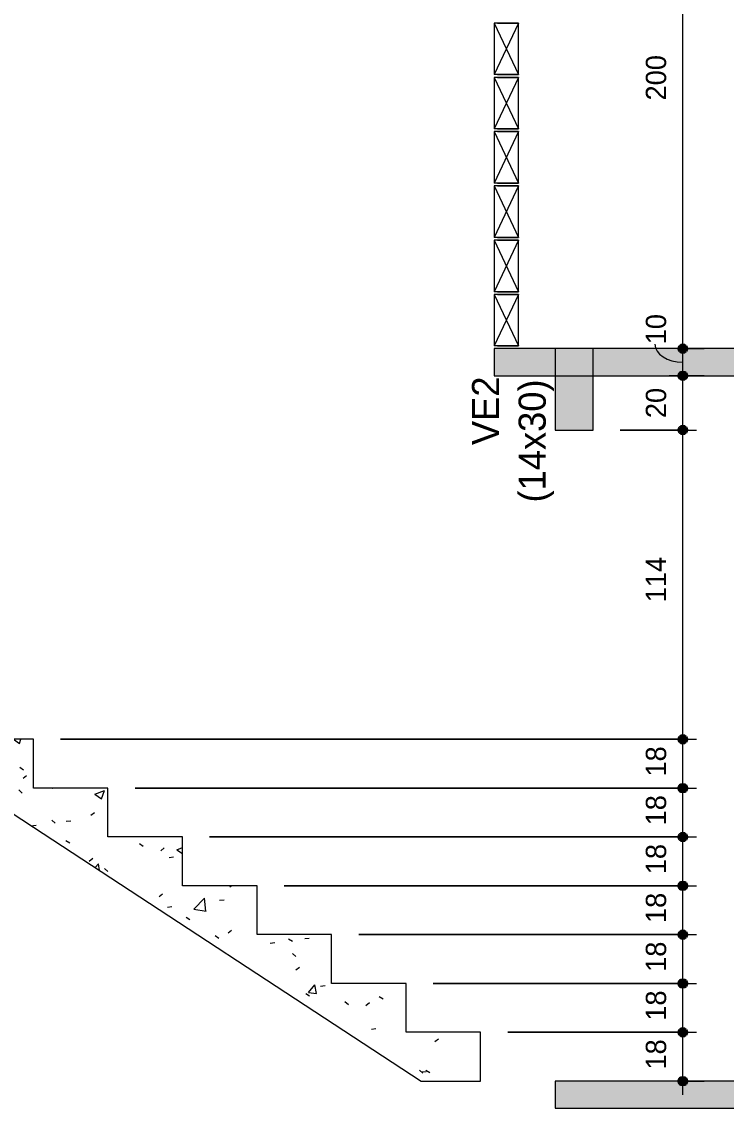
# Model space of a CAD drawing. Header units: centimetres. Extents: x 1490 to 17671, y -2277 to 8860.
# Drawn here: x 14710.4 to 14970.4, y 1880 to 2280.5 of the extents above; entities that cross this region are included whole.
import ezdxf

# ---------------------------------------------------------------- set-up
doc = ezdxf.new("R2010")
doc.units = ezdxf.units.CM
for name, color, linetype, lineweight, true_color in [('A-ANNO-DIMS-1', 1, 'Continuous', 9, 0xff0000), ('A-FLOR-1', 251, 'Continuous', 9, 0x505050), ('S-BEAM-2', 8, 'Continuous', 9, 0x7f7f7f)]:
    doc.layers.add(name, color=color, linetype=linetype, lineweight=lineweight, true_color=true_color)
for name, color, linetype, lineweight in [('A-ANNO-DIMS-50', 7, 'Continuous', 9), ('A-FLOR-2', 7, 'Continuous', 20), ('G-ANNO-TEXT', 7, 'Continuous', 9), ('S-BEAM', 7, 'Continuous', 9), ('S-BEAM-1', 7, 'Continuous', 13), ('S-BEAM-3', 7, 'Continuous', 20), ('S-STRS', 7, 'Continuous', 9)]:
    doc.layers.add(name, color=color, linetype=linetype, lineweight=lineweight)
doc.styles.add('Bahnschrift_7', font='', dxfattribs={"height": 10})
doc.styles.add('Bahnschrift_8', font='', dxfattribs={"height": 7.5})
doc.styles.get('Bahnschrift_7').set_extended_font_data('Bahnschrift')
doc.styles.get('Bahnschrift_8').set_extended_font_data('Bahnschrift')
doc.dimstyles.new('Linear_-_2_mm_Arial_1', dxfattribs={"dimscale": 30.48, "dimtxt": 8.33133, "dimasz": 0.393701, "dimexe": 0.164042, "dimexo": 0.328084, "dimgap": 0.131234, "dimtad": 1, "dimdec": 0, "dimzin": 0, "dimdsep": 46, "dimtxsty": 'Bahnschrift_8', "dimblk1": 'DOTSMALL', "dimblk2": 'DOTSMALL', "dimsah": 1, "dimcen": 0.09, "dimdle": 0.164042, "dimazin": 0, "dimtfac": 1, "dimtdec": 4, "dimtix": 1, "dimtmove": 1, "dimatfit": 3, "dimfxl": 1, "dimtvp": 1, "dimtolj": 1, "dimtzin": 0, "dimarcsym": 2})
doc.dimstyles.new('Linear_-_2_mm_Arial_3', dxfattribs={"dimscale": 30.48, "dimtxt": 8.33133, "dimasz": 0.393701, "dimexe": 0.164042, "dimexo": 0.328084, "dimgap": 0.131234, "dimtad": 1, "dimdec": 0, "dimzin": 0, "dimdsep": 46, "dimtxsty": 'Bahnschrift_8', "dimblk1": 'DOTSMALL', "dimblk2": 'DOTSMALL', "dimsah": 1, "dimcen": 0.09, "dimdle": 0.164042, "dimazin": 0, "dimtfac": 1, "dimtdec": 4, "dimtix": 1, "dimtmove": 0, "dimatfit": 3, "dimfxl": 1, "dimtvp": 1, "dimtolj": 1, "dimtzin": 0, "dimarcsym": 2})
pattern_1 = [(50, (15227.496, 1247.5), (36.4365, -3.1877), [3.81, -41.91]), (355, (15227.496, 1247.5), (-7.0485, 38.2117), [3.048, -33.528]), (100.451, (15230.532, 1247.234), (29.3886, 35.023), [3.238, -35.618]), (46.184, (15227.496, 1257.66), (54.216, -8.4084), [5.715, -62.865]), (96.636, (15232.014, 1256.96), (47.4805, 49.4854), [4.857, -53.427]), (351.184, (15227.496, 1257.66), (47.481, 49.4846), [4.572, -50.292]), (21, (15232.576, 1255.12), (30.32265, -20.4528), [3.81, -41.91]), (326, (15232.576, 1255.12), (12.3607, 36.8379), [3.048, -33.528]), (71.451, (15235.103, 1253.416), (42.6833, 16.3839), [3.238, -35.618]), (37.5, (15227.496, 1247.5), (0.61807, 16.91082), [1.676, -31.445, 1.676, -32.36, -33.655]), (37.5, (15227.496, 1247.5), (0.61807, 16.91082), [-67.158, 1.676, -31.979]), (7.5, (15227.496, 1247.5), (13.36414, 20.03578), [1.676, -17.729, 1.676, -30.683, -12.827]), (7.5, (15227.496, 1247.5), (13.36414, 20.03578), [-51.765, 1.676, -11.151]), (327.5, (15216.168, 1247.5), (27.11816, -1.14606), [1.676, -11.024, 1.676, -37.948, -52.578]), (327.5, (15216.168, 1247.5), (27.11816, -1.14606), [-52.324, 1.676, -50.902]), (317.5, (15211.088, 1247.5), (29.6258, 5.08507), [1.676, -14.834, 1.676, -24.638, -37.338]), (317.5, (15211.088, 1247.5), (29.6258, 5.08507), [-42.824, 1.676, -35.662])]

# ---------------------------------------------------------------- blocks, each defined once
blk = doc.blocks.new('LEONE - BLOCO 39X9X1 - LEONE - BLOCO 39X9X19 2-2318832-CORTE B-COB')
at = {"layer": 'S-BEAM-1'}
for p, q in [((-195.76, 2180), (-204.76, 2161)), ((-204.76, 2180), (-195.76, 2161)), ((-204.76, 2180), (-204.76, 2161)), ((-195.76, 2180), (-204.76, 2180)), ((-203.51, 2180), (-195.76, 2180)), ((-195.76, 2161), (-195.76, 2180)), ((-195.76, 2161), (-204.76, 2161)), ((-195.76, 2161), (-204.76, 2161))]:
    blk.add_line(p, q, dxfattribs=at)
blk = doc.blocks.new('LEONE - BLOCO 39X9X1 - LEONE - BLOCO 39X9X19 2-V74-CORTE B-COB')
at = {"layer": 'S-BEAM-1'}
for p, q in [((-195.76, 2180), (-204.76, 2161)), ((-204.76, 2180), (-195.76, 2161)), ((-204.76, 2180), (-204.76, 2161)), ((-195.76, 2180), (-204.76, 2180)), ((-203.51, 2180), (-195.76, 2180)), ((-195.76, 2180), (-203.51, 2180)), ((-195.76, 2161), (-195.76, 2180)), ((-195.76, 2161), (-204.76, 2161)), ((-195.76, 2161), (-204.76, 2161)), ((-203.51, 2161), (-195.76, 2161))]:
    blk.add_line(p, q, dxfattribs=at)
blk = doc.blocks.new('LEONE - BLOCO 39X9X1 - LEONE - BLOCO 39X9X19 2-V75-CORTE B-COB')
at = {"layer": 'S-BEAM-1'}
for p, q in [((-195.76, 2180), (-204.76, 2161)), ((-204.76, 2180), (-195.76, 2161)), ((-204.76, 2180), (-204.76, 2161)), ((-195.76, 2180), (-204.76, 2180)), ((-195.76, 2180), (-203.51, 2180)), ((-195.76, 2161), (-195.76, 2180)), ((-195.76, 2161), (-204.76, 2161)), ((-203.51, 2161), (-195.76, 2161))]:
    blk.add_line(p, q, dxfattribs=at)
blk = doc.blocks.new('LEONE - BLOCO 19X9X1 - LEONE - BLOCO 19X9X19 2-2318833-CORTE B-COB')
at = {"layer": 'S-BEAM-1'}
for p, q in [((-195.76, 2200), (-204.76, 2181)), ((-204.76, 2200), (-195.76, 2181)), ((-204.76, 2200), (-204.76, 2181)), ((-195.76, 2200), (-204.76, 2200)), ((-195.76, 2181), (-195.76, 2200))]:
    blk.add_line(p, q, dxfattribs=at)
blk = doc.blocks.new('LEONE - BLOCO 19X9X1 - LEONE - BLOCO 19X9X19 2-V76-CORTE B-COB')
at = {"layer": 'S-BEAM-1'}
for p, q in [((-195.76, 2200), (-204.76, 2181)), ((-204.76, 2200), (-195.76, 2181)), ((-204.76, 2200), (-204.76, 2181)), ((-195.76, 2200), (-204.76, 2200)), ((-203.51, 2200), (-195.76, 2200)), ((-195.76, 2181), (-195.76, 2200)), ((-195.76, 2181), (-204.76, 2181))]:
    blk.add_line(p, q, dxfattribs=at)
blk = doc.blocks.new('TQS - Viga retangular - 14_0 x 30_0-3106256-CORTE B-COB')
at = {"layer": 'S-BEAM-2'}
blk.add_hatch(color=256, dxfattribs=at).paths.add_polyline_path([(-168.26, 2130), (-168.26, 2150), (-182.26, 2150), (-182.26, 2130)])
at = {"layer": 'S-BEAM-3'}
for p, q in [((-168.26, 2160), (-182.26, 2160)), ((-182.26, 2160), (-182.26, 2130)), ((-168.26, 2130), (-168.26, 2160)), ((-182.26, 2130), (-168.26, 2130))]:
    blk.add_line(p, q, dxfattribs=at)
blk = doc.blocks.new('DIMBLOCK363-CORTE B-COB')
at = {"layer": 'A-ANNO-DIMS-50', "lineweight": 35, "true_color": 0xff0000}
h = blk.add_hatch(color=1, dxfattribs=at)
edge = h.paths.add_edge_path()
edge.add_arc((14954.36, 1908), 1.5, 0, 360)
h = blk.add_hatch(color=1, dxfattribs=at)
edge = h.paths.add_edge_path()
edge.add_arc((14954.36, 1890), 1.5, 0, 360)
at = {"layer": 'A-ANNO-DIMS-50', "color": 1, "true_color": 0xff0000}
for p, q in [((14889.78, 1908), (14959.36, 1908)), ((14954.36, 1908), (14889.78, 1908)), ((14954.36, 1885), (14954.36, 1908)), ((14962.24, 1890), (14949.36, 1890)), ((14954.36, 1890), (14962.24, 1890))]:
    blk.add_line(p, q, dxfattribs=at)
at = {"layer": 'A-ANNO-DIMS-50', "color": 1, "lineweight": 35, "true_color": 0xff0000}
for centre in [(14954.36, 1908), (14954.36, 1890)]:
    blk.add_circle(centre, 1.5, dxfattribs=at)
at = {"layer": 'A-ANNO-DIMS-50', "color": 0, "insert": (14940.71, 1894.27), "char_height": 7.5, "width": 11.3609, "attachment_point": 1, "rotation": 90, "line_spacing_factor": 1.009858, "style": 'Bahnschrift_8'}
blk.add_mtext('18', dxfattribs=at)
blk = doc.blocks.new('_DotSmall')
at = {"color": 0, "linetype": 'ByBlock', "const_width": 0.5}
blk.add_lwpolyline([(-0.0625, 0, 1), (0.0625, 0, 1)], format="xyb", close=True, dxfattribs=at)
blk = doc.blocks.new('DIMBLOCK364-CORTE B-COB')
at = {"layer": 'A-ANNO-DIMS-50', "lineweight": 35, "true_color": 0xff0000}
h = blk.add_hatch(color=1, dxfattribs=at)
edge = h.paths.add_edge_path()
edge.add_arc((14954.36, 1926), 1.5, 0, 360)
h = blk.add_hatch(color=1, dxfattribs=at)
edge = h.paths.add_edge_path()
edge.add_arc((14954.36, 1908), 1.5, 0, 360)
at = {"layer": 'A-ANNO-DIMS-50', "color": 1, "true_color": 0xff0000}
for p, q in [((14862.28, 1926), (14959.36, 1926)), ((14954.36, 1926), (14862.28, 1926)), ((14954.36, 1908), (14954.36, 1926)), ((14889.78, 1908), (14959.36, 1908)), ((14954.36, 1908), (14889.78, 1908))]:
    blk.add_line(p, q, dxfattribs=at)
at = {"layer": 'A-ANNO-DIMS-50', "color": 1, "lineweight": 35, "true_color": 0xff0000}
for centre in [(14954.36, 1926), (14954.36, 1908)]:
    blk.add_circle(centre, 1.5, dxfattribs=at)
at = {"layer": 'A-ANNO-DIMS-50', "color": 0, "insert": (14940.71, 1912.27), "char_height": 7.5, "width": 11.3609, "attachment_point": 1, "rotation": 90, "line_spacing_factor": 1.009858, "style": 'Bahnschrift_8'}
blk.add_mtext('18', dxfattribs=at)
blk = doc.blocks.new('DIMBLOCK365-CORTE B-COB')
at = {"layer": 'A-ANNO-DIMS-50', "lineweight": 35, "true_color": 0xff0000}
h = blk.add_hatch(color=1, dxfattribs=at)
edge = h.paths.add_edge_path()
edge.add_arc((14954.36, 1944), 1.5, 0, 360)
h = blk.add_hatch(color=1, dxfattribs=at)
edge = h.paths.add_edge_path()
edge.add_arc((14954.36, 1926), 1.5, 0, 360)
at = {"layer": 'A-ANNO-DIMS-50', "color": 1, "true_color": 0xff0000}
for p, q in [((14834.78, 1944), (14959.36, 1944)), ((14954.36, 1944), (14834.78, 1944)), ((14954.36, 1926), (14954.36, 1944)), ((14862.28, 1926), (14959.36, 1926)), ((14954.36, 1926), (14862.28, 1926))]:
    blk.add_line(p, q, dxfattribs=at)
at = {"layer": 'A-ANNO-DIMS-50', "color": 1, "lineweight": 35, "true_color": 0xff0000}
for centre in [(14954.36, 1944), (14954.36, 1926)]:
    blk.add_circle(centre, 1.5, dxfattribs=at)
at = {"layer": 'A-ANNO-DIMS-50', "color": 0, "insert": (14940.71, 1930.27), "char_height": 7.5, "width": 11.3609, "attachment_point": 1, "rotation": 90, "line_spacing_factor": 1.009858, "style": 'Bahnschrift_8'}
blk.add_mtext('18', dxfattribs=at)
blk = doc.blocks.new('DIMBLOCK366-CORTE B-COB')
at = {"layer": 'A-ANNO-DIMS-50', "lineweight": 35, "true_color": 0xff0000}
h = blk.add_hatch(color=1, dxfattribs=at)
edge = h.paths.add_edge_path()
edge.add_arc((14954.36, 1962), 1.5, 0, 360)
h = blk.add_hatch(color=1, dxfattribs=at)
edge = h.paths.add_edge_path()
edge.add_arc((14954.36, 1944), 1.5, 0, 360)
at = {"layer": 'A-ANNO-DIMS-50', "color": 1, "true_color": 0xff0000}
for p, q in [((14807.28, 1962), (14959.36, 1962)), ((14954.36, 1962), (14807.28, 1962)), ((14954.36, 1944), (14954.36, 1962)), ((14834.78, 1944), (14959.36, 1944)), ((14954.36, 1944), (14834.78, 1944))]:
    blk.add_line(p, q, dxfattribs=at)
at = {"layer": 'A-ANNO-DIMS-50', "color": 1, "lineweight": 35, "true_color": 0xff0000}
for centre in [(14954.36, 1962), (14954.36, 1944)]:
    blk.add_circle(centre, 1.5, dxfattribs=at)
at = {"layer": 'A-ANNO-DIMS-50', "color": 0, "insert": (14940.71, 1948.27), "char_height": 7.5, "width": 11.3609, "attachment_point": 1, "rotation": 90, "line_spacing_factor": 1.009858, "style": 'Bahnschrift_8'}
blk.add_mtext('18', dxfattribs=at)
blk = doc.blocks.new('DIMBLOCK367-CORTE B-COB')
at = {"layer": 'A-ANNO-DIMS-50', "lineweight": 35, "true_color": 0xff0000}
h = blk.add_hatch(color=1, dxfattribs=at)
edge = h.paths.add_edge_path()
edge.add_arc((14954.36, 1980), 1.5, 0, 360)
h = blk.add_hatch(color=1, dxfattribs=at)
edge = h.paths.add_edge_path()
edge.add_arc((14954.36, 1962), 1.5, 0, 360)
at = {"layer": 'A-ANNO-DIMS-50', "color": 1, "true_color": 0xff0000}
for p, q in [((14779.78, 1980), (14959.36, 1980)), ((14954.36, 1980), (14779.78, 1980)), ((14954.36, 1962), (14954.36, 1980)), ((14807.28, 1962), (14959.36, 1962)), ((14954.36, 1962), (14807.28, 1962))]:
    blk.add_line(p, q, dxfattribs=at)
at = {"layer": 'A-ANNO-DIMS-50', "color": 1, "lineweight": 35, "true_color": 0xff0000}
for centre in [(14954.36, 1980), (14954.36, 1962)]:
    blk.add_circle(centre, 1.5, dxfattribs=at)
at = {"layer": 'A-ANNO-DIMS-50', "color": 0, "insert": (14940.71, 1966.27), "char_height": 7.5, "width": 11.3609, "attachment_point": 1, "rotation": 90, "line_spacing_factor": 1.009858, "style": 'Bahnschrift_8'}
blk.add_mtext('18', dxfattribs=at)
blk = doc.blocks.new('DIMBLOCK368-CORTE B-COB')
at = {"layer": 'A-ANNO-DIMS-50', "lineweight": 35, "true_color": 0xff0000}
h = blk.add_hatch(color=1, dxfattribs=at)
edge = h.paths.add_edge_path()
edge.add_arc((14954.36, 1998), 1.5, 0, 360)
h = blk.add_hatch(color=1, dxfattribs=at)
edge = h.paths.add_edge_path()
edge.add_arc((14954.36, 1980), 1.5, 0, 360)
at = {"layer": 'A-ANNO-DIMS-50', "color": 1, "true_color": 0xff0000}
for p, q in [((14752.28, 1998), (14959.36, 1998)), ((14954.36, 1998), (14752.28, 1998)), ((14954.36, 1980), (14954.36, 1998)), ((14779.78, 1980), (14959.36, 1980)), ((14954.36, 1980), (14779.78, 1980))]:
    blk.add_line(p, q, dxfattribs=at)
at = {"layer": 'A-ANNO-DIMS-50', "color": 1, "lineweight": 35, "true_color": 0xff0000}
for centre in [(14954.36, 1998), (14954.36, 1980)]:
    blk.add_circle(centre, 1.5, dxfattribs=at)
at = {"layer": 'A-ANNO-DIMS-50', "color": 0, "insert": (14940.71, 1984.27), "char_height": 7.5, "width": 11.3609, "attachment_point": 1, "rotation": 90, "line_spacing_factor": 1.009858, "style": 'Bahnschrift_8'}
blk.add_mtext('18', dxfattribs=at)
blk = doc.blocks.new('DIMBLOCK369-CORTE B-COB')
at = {"layer": 'A-ANNO-DIMS-50', "lineweight": 35, "true_color": 0xff0000}
h = blk.add_hatch(color=1, dxfattribs=at)
edge = h.paths.add_edge_path()
edge.add_arc((14954.36, 2016), 1.5, 0, 360)
h = blk.add_hatch(color=1, dxfattribs=at)
edge = h.paths.add_edge_path()
edge.add_arc((14954.36, 1998), 1.5, 0, 360)
at = {"layer": 'A-ANNO-DIMS-50', "color": 1, "true_color": 0xff0000}
for p, q in [((14724.78, 2016), (14959.36, 2016)), ((14954.36, 2016), (14724.78, 2016)), ((14954.36, 1998), (14954.36, 2016)), ((14752.28, 1998), (14959.36, 1998)), ((14954.36, 1998), (14752.28, 1998))]:
    blk.add_line(p, q, dxfattribs=at)
at = {"layer": 'A-ANNO-DIMS-50', "color": 1, "lineweight": 35, "true_color": 0xff0000}
for centre in [(14954.36, 2016), (14954.36, 1998)]:
    blk.add_circle(centre, 1.5, dxfattribs=at)
at = {"layer": 'A-ANNO-DIMS-50', "color": 0, "insert": (14940.71, 2002.27), "char_height": 7.5, "width": 11.3609, "attachment_point": 1, "rotation": 90, "line_spacing_factor": 1.009858, "style": 'Bahnschrift_8'}
blk.add_mtext('18', dxfattribs=at)
blk = doc.blocks.new('DIMBLOCK370-CORTE B-COB')
at = {"layer": 'A-ANNO-DIMS-50', "lineweight": 35, "true_color": 0xff0000}
h = blk.add_hatch(color=1, dxfattribs=at)
edge = h.paths.add_edge_path()
edge.add_arc((14954.36, 2130), 1.5, 0, 360)
h = blk.add_hatch(color=1, dxfattribs=at)
edge = h.paths.add_edge_path()
edge.add_arc((14954.36, 2016), 1.5, 0, 360)
at = {"layer": 'A-ANNO-DIMS-50', "color": 1, "true_color": 0xff0000}
for p, q in [((14931.28, 2130), (14959.36, 2130)), ((14954.36, 2130), (14931.28, 2130)), ((14954.36, 2016), (14954.36, 2130)), ((14724.78, 2016), (14959.36, 2016)), ((14954.36, 2016), (14724.78, 2016))]:
    blk.add_line(p, q, dxfattribs=at)
at = {"layer": 'A-ANNO-DIMS-50', "color": 1, "lineweight": 35, "true_color": 0xff0000}
for centre in [(14954.36, 2130), (14954.36, 2016)]:
    blk.add_circle(centre, 1.5, dxfattribs=at)
at = {"layer": 'A-ANNO-DIMS-50', "color": 0, "insert": (14940.71, 2066.5), "char_height": 7.5, "width": 15.6023, "attachment_point": 1, "rotation": 90, "line_spacing_factor": 1.009858, "style": 'Bahnschrift_8'}
blk.add_mtext('114', dxfattribs=at)
blk = doc.blocks.new('DIMBLOCK371-CORTE B-COB')
at = {"layer": 'A-ANNO-DIMS-50', "lineweight": 35, "true_color": 0xff0000}
h = blk.add_hatch(color=1, dxfattribs=at)
edge = h.paths.add_edge_path()
edge.add_arc((14954.36, 2150), 1.5, 0, 360)
h = blk.add_hatch(color=1, dxfattribs=at)
edge = h.paths.add_edge_path()
edge.add_arc((14954.36, 2130), 1.5, 0, 360)
at = {"layer": 'A-ANNO-DIMS-50', "color": 1, "true_color": 0xff0000}
for p, q in [((14962.24, 2150), (14949.36, 2150)), ((14954.36, 2130), (14954.36, 2150)), ((14954.36, 2150), (14962.24, 2150)), ((14931.28, 2130), (14959.36, 2130)), ((14954.36, 2130), (14931.28, 2130))]:
    blk.add_line(p, q, dxfattribs=at)
at = {"layer": 'A-ANNO-DIMS-50', "color": 1, "lineweight": 35, "true_color": 0xff0000}
for centre in [(14954.36, 2150), (14954.36, 2130)]:
    blk.add_circle(centre, 1.5, dxfattribs=at)
at = {"layer": 'A-ANNO-DIMS-50', "color": 0, "insert": (14940.71, 2134.38), "char_height": 7.5, "width": 13.4816, "attachment_point": 1, "rotation": 90, "line_spacing_factor": 1.009858, "style": 'Bahnschrift_8'}
blk.add_mtext('20', dxfattribs=at)
blk = doc.blocks.new('DIMBLOCK372-CORTE B-COB')
at = {"layer": 'A-ANNO-DIMS-50', "lineweight": 35, "true_color": 0xff0000}
h = blk.add_hatch(color=1, dxfattribs=at)
edge = h.paths.add_edge_path()
edge.add_arc((14954.36, 2160), 1.5, 0, 360)
h = blk.add_hatch(color=1, dxfattribs=at)
edge = h.paths.add_edge_path()
edge.add_arc((14954.36, 2150), 1.5, 0, 360)
at = {"layer": 'A-ANNO-DIMS-50', "color": 1, "true_color": 0xff0000}
for p, q in [((14962.24, 2160), (14949.36, 2160)), ((14954.36, 2150), (14954.36, 2160)), ((14954.36, 2160), (14962.24, 2160)), ((14962.24, 2150), (14949.36, 2150)), ((14954.36, 2150), (14962.24, 2150))]:
    blk.add_line(p, q, dxfattribs=at)
at = {"layer": 'A-ANNO-DIMS-50', "color": 1, "lineweight": 35, "true_color": 0xff0000}
for centre in [(14954.36, 2160), (14954.36, 2150)]:
    blk.add_circle(centre, 1.5, dxfattribs=at)
at = {"layer": 'A-ANNO-DIMS-50', "color": 1, "true_color": 0xff0000}
blk.add_ellipse((14954.36, 2161.6), major_axis=(10.31, 0), ratio=0.639667, start_param=3.141593, end_param=4.712389, dxfattribs=at)
at = {"layer": 'A-ANNO-DIMS-50', "color": 0, "insert": (14940.71, 2161.6), "char_height": 7.5, "width": 11.2094, "attachment_point": 1, "rotation": 90, "line_spacing_factor": 1.009858, "style": 'Bahnschrift_8'}
blk.add_mtext('10', dxfattribs=at)
blk = doc.blocks.new('DIMBLOCK373-CORTE B-COB')
at = {"layer": 'A-ANNO-DIMS-50', "lineweight": 35, "true_color": 0xff0000}
h = blk.add_hatch(color=1, dxfattribs=at)
edge = h.paths.add_edge_path()
edge.add_arc((14954.36, 2360), 1.5, 0, 360)
h = blk.add_hatch(color=1, dxfattribs=at)
edge = h.paths.add_edge_path()
edge.add_arc((14954.36, 2160), 1.5, 0, 360)
at = {"layer": 'A-ANNO-DIMS-50', "color": 1, "true_color": 0xff0000}
for p, q in [((14903.78, 2360), (14959.36, 2360)), ((14954.36, 2360), (14903.78, 2360)), ((14954.36, 2160), (14954.36, 2360)), ((14962.24, 2160), (14949.36, 2160)), ((14954.36, 2160), (14962.24, 2160))]:
    blk.add_line(p, q, dxfattribs=at)
at = {"layer": 'A-ANNO-DIMS-50', "color": 1, "lineweight": 35, "true_color": 0xff0000}
for centre in [(14954.36, 2360), (14954.36, 2160)]:
    blk.add_circle(centre, 1.5, dxfattribs=at)
at = {"layer": 'A-ANNO-DIMS-50', "color": 0, "insert": (14940.71, 2251.48), "char_height": 7.5, "width": 20.4496, "attachment_point": 1, "rotation": 90, "line_spacing_factor": 1.009858, "style": 'Bahnschrift_8'}
blk.add_mtext('200', dxfattribs=at)

msp = doc.modelspace()

# ---------------------------------------------------------------- hatches: boundary and pattern name
at = {"layer": 'A-FLOR-1'}
h = msp.add_hatch(color=256, dxfattribs=at)
h.paths.add_polyline_path([(14582.28, 2150), (14593.78, 2150), (14593.78, 2160), (14579.78, 2160), (14579.78, 2150)])
h.paths.add_polyline_path([(15893.78, 2150), (15893.78, 2160), (15559.78, 2160), (15559.78, 2150)])
h.paths.add_polyline_path([(15353.78, 2150), (15353.78, 2160), (14884.78, 2160), (14884.78, 2150), (15243.79, 2150)])
h = msp.add_hatch(color=256, dxfattribs=at)
h.paths.add_polyline_path([(15133.78, 1880), (15353.78, 1880), (15353.78, 1890), (14907.28, 1890), (14907.28, 1880)])
h.paths.add_polyline_path([(14593.78, 1880), (14593.78, 1890), (14579.78, 1890), (14579.78, 1880)])
h.paths.add_polyline_path([(15893.78, 1880), (15893.78, 1890), (15559.78, 1890), (15559.78, 1880)])
at = {"layer": 'S-STRS'}
h = msp.add_hatch(dxfattribs=at)
h.set_pattern_fill('FP_4', color=256, style=0, pattern_type=2)
h.set_pattern_definition(pattern_1)
h.paths.add_polyline_path([(14714.78, 1983.66), (14714.78, 2016), (14593.78, 2016), (14593.78, 2004), (14683.7, 2004)])
h = msp.add_hatch(dxfattribs=at)
h.set_pattern_fill('FP_4', color=256, style=0, pattern_type=2)
h.set_pattern_definition(pattern_1)
h.paths.add_polyline_path([(14879.78, 1890), (14879.78, 1908), (14852.28, 1908), (14852.28, 1926), (14824.78, 1926), (14824.78, 1944), (14797.28, 1944), (14797.28, 1962), (14769.78, 1962), (14769.78, 1980), (14742.28, 1980), (14742.28, 1998), (14714.78, 1998), (14714.78, 1983.66), (14857.86, 1890)])

# ---------------------------------------------------------------- linework, layer by layer
at = {"layer": 'A-FLOR-2'}
for p, q in [((15353.78, 2160), (14884.78, 2160)), ((14884.78, 2160), (14884.78, 2150)), ((14884.78, 2150), (15353.78, 2150)), ((15353.78, 1890), (14907.28, 1890)), ((14907.28, 1890), (14907.28, 1880)), ((14907.28, 1880), (15353.78, 1880))]:
    msp.add_line(p, q, dxfattribs=at)
at = {"layer": 'S-STRS'}
for p, q in [((14714.78, 2016), (14593.78, 2016)), ((14714.78, 1998), (14714.78, 2016)), ((14683.7, 2004), (14714.78, 1983.66)), ((14742.28, 1998), (14714.78, 1998)), ((14742.28, 1980), (14742.28, 1998)), ((14714.78, 1983.66), (14857.86, 1890)), ((14769.78, 1980), (14742.28, 1980)), ((14769.78, 1962), (14769.78, 1980)), ((14797.28, 1962), (14769.78, 1962)), ((14797.28, 1944), (14797.28, 1962)), ((14824.78, 1944), (14797.28, 1944)), ((14824.78, 1926), (14824.78, 1944)), ((14852.28, 1926), (14824.78, 1926)), ((14852.28, 1908), (14852.28, 1926)), ((14879.78, 1908), (14852.28, 1908)), ((14879.78, 1890), (14879.78, 1908)), ((14857.86, 1890), (14879.78, 1890))]:
    msp.add_line(p, q, dxfattribs=at)

# ---------------------------------------------------------------- block references
at = {"layer": 'S-BEAM'}
for name, p in [('LEONE - BLOCO 39X9X1 - LEONE - BLOCO 39X9X19 2-V74-CORTE B-COB', (15089.53, 100)), ('LEONE - BLOCO 39X9X1 - LEONE - BLOCO 39X9X19 2-V74-CORTE B-COB', (15089.53, 100)), ('LEONE - BLOCO 19X9X1 - LEONE - BLOCO 19X9X19 2-2318833-CORTE B-COB', (15089.53, 80)), ('LEONE - BLOCO 39X9X1 - LEONE - BLOCO 39X9X19 2-V74-CORTE B-COB', (15089.53, 80)), ('LEONE - BLOCO 39X9X1 - LEONE - BLOCO 39X9X19 2-V75-CORTE B-COB', (15089.53, 80)), ('LEONE - BLOCO 39X9X1 - LEONE - BLOCO 39X9X19 2-V74-CORTE B-COB', (15089.53, 60)), ('LEONE - BLOCO 39X9X1 - LEONE - BLOCO 39X9X19 2-V74-CORTE B-COB', (15089.53, 60)), ('LEONE - BLOCO 19X9X1 - LEONE - BLOCO 19X9X19 2-2318833-CORTE B-COB', (15089.53, 40)), ('LEONE - BLOCO 39X9X1 - LEONE - BLOCO 39X9X19 2-V74-CORTE B-COB', (15089.53, 40)), ('LEONE - BLOCO 39X9X1 - LEONE - BLOCO 39X9X19 2-V75-CORTE B-COB', (15089.53, 40)), ('LEONE - BLOCO 39X9X1 - LEONE - BLOCO 39X9X19 2-V74-CORTE B-COB', (15089.53, 20)), ('LEONE - BLOCO 39X9X1 - LEONE - BLOCO 39X9X19 2-V74-CORTE B-COB', (15089.53, 20)), ('LEONE - BLOCO 19X9X1 - LEONE - BLOCO 19X9X19 2-2318833-CORTE B-COB', (15089.53, 0)), ('LEONE - BLOCO 39X9X1 - LEONE - BLOCO 39X9X19 2-V74-CORTE B-COB', (15089.53, 0)), ('LEONE - BLOCO 39X9X1 - LEONE - BLOCO 39X9X19 2-V75-CORTE B-COB', (15089.53, 0)), ('TQS - Viga retangular - 14_0 x 30_0-3106256-CORTE B-COB', (15089.53, 0))]:
    msp.add_blockref(name, p, dxfattribs=at)
at = {"layer": 'S-BEAM-1'}
for name, p in [('LEONE - BLOCO 19X9X1 - LEONE - BLOCO 19X9X19 2-V76-CORTE B-COB', (15089.53, 80)), ('LEONE - BLOCO 39X9X1 - LEONE - BLOCO 39X9X19 2-2318832-CORTE B-COB', (15089.53, 80)), ('LEONE - BLOCO 19X9X1 - LEONE - BLOCO 19X9X19 2-V76-CORTE B-COB', (15089.53, 40)), ('LEONE - BLOCO 39X9X1 - LEONE - BLOCO 39X9X19 2-2318832-CORTE B-COB', (15089.53, 40)), ('LEONE - BLOCO 19X9X1 - LEONE - BLOCO 19X9X19 2-V76-CORTE B-COB', (15089.53, 0)), ('LEONE - BLOCO 39X9X1 - LEONE - BLOCO 39X9X19 2-2318832-CORTE B-COB', (15089.53, 0))]:
    msp.add_blockref(name, p, dxfattribs=at)

# ---------------------------------------------------------------- texts
at = {"layer": 'G-ANNO-TEXT', "char_height": 10, "attachment_point": 1, "rotation": 90, "style": 'Bahnschrift_7'}
for s, insert, width in [('VE2 ', (14876.59, 2124.46), 29.2616), ('(14x30)', (14893.79, 2103.3), 54.9156)]:
    msp.add_mtext(s, dxfattribs=dict(at, insert=insert, width=width))

# ---------------------------------------------------------------- dimensions: what is measured, and where the dimension line sits
at = {"layer": 'A-ANNO-DIMS-1'}
for base, p1, p2, override, picture, middle in [((14954.36, 2360), (14952.24, 2160), (14893.78, 2360), {"dimpost": '<>', "dimfxl": 208.368816}, 'DIMBLOCK373-CORTE B-COB', (14946.52, 2260)), ((14954.36, 2150), (14921.28, 2130), (14952.24, 2150), {"dimpost": '<>', "dimfxl": 36.858069}, 'DIMBLOCK371-CORTE B-COB', (14946.52, 2140)), ((14954.36, 2130), (14714.78, 2016), (14921.28, 2130), {"dimpost": '<>', "dimfxl": 235.877617}, 'DIMBLOCK370-CORTE B-COB', (14946.61, 2073)), ((14954.36, 2016), (14742.28, 1998), (14714.78, 2016), {"dimpost": '<>', "dimfxl": 32.867157}, 'DIMBLOCK369-CORTE B-COB', (14946.53, 2007)), ((14954.36, 1998), (14769.78, 1980), (14742.28, 1998), {"dimpost": '<>', "dimfxl": 32.867157}, 'DIMBLOCK368-CORTE B-COB', (14946.53, 1989)), ((14954.36, 1980), (14797.28, 1962), (14769.78, 1980), {"dimpost": '<>', "dimfxl": 32.867157}, 'DIMBLOCK367-CORTE B-COB', (14946.53, 1971)), ((14954.36, 1962), (14824.78, 1944), (14797.28, 1962), {"dimpost": '<>', "dimfxl": 32.867157}, 'DIMBLOCK366-CORTE B-COB', (14946.53, 1953)), ((14954.36, 1944), (14852.28, 1926), (14824.78, 1944), {"dimpost": '<>', "dimfxl": 32.867157}, 'DIMBLOCK365-CORTE B-COB', (14946.53, 1935)), ((14954.36, 1926), (14879.78, 1908), (14852.28, 1926), {"dimpost": '<>', "dimfxl": 32.867157}, 'DIMBLOCK364-CORTE B-COB', (14946.53, 1917)), ((14954.36, 1908), (14952.24, 1890), (14879.78, 1908), {"dimpost": '<>', "dimfxl": 74.662181}, 'DIMBLOCK363-CORTE B-COB', (14946.53, 1899))]:
    dim = msp.add_linear_dim(base=base, p1=p1, p2=p2, angle=90, dimstyle='Linear_-_2_mm_Arial_3', override=override, dxfattribs=at)
    dim.commit()
    dim.dimension.update_dxf_attribs({"geometry": picture, "text_midpoint": middle})
dim = msp.add_linear_dim(base=(14954.36, 2160), p1=(14952.24, 2150), p2=(14952.24, 2160), angle=90, dimstyle='Linear_-_2_mm_Arial_1', override={"dimpost": '<>', "dimfxl": 10}, dxfattribs=at)
dim.commit()
dim.dimension.update_dxf_attribs({"geometry": 'DIMBLOCK372-CORTE B-COB', "text_midpoint": (14945.71, 2167.2), "dimtype": 160, "text_rotation": 90})

doc.saveas('drawing.dxf')
